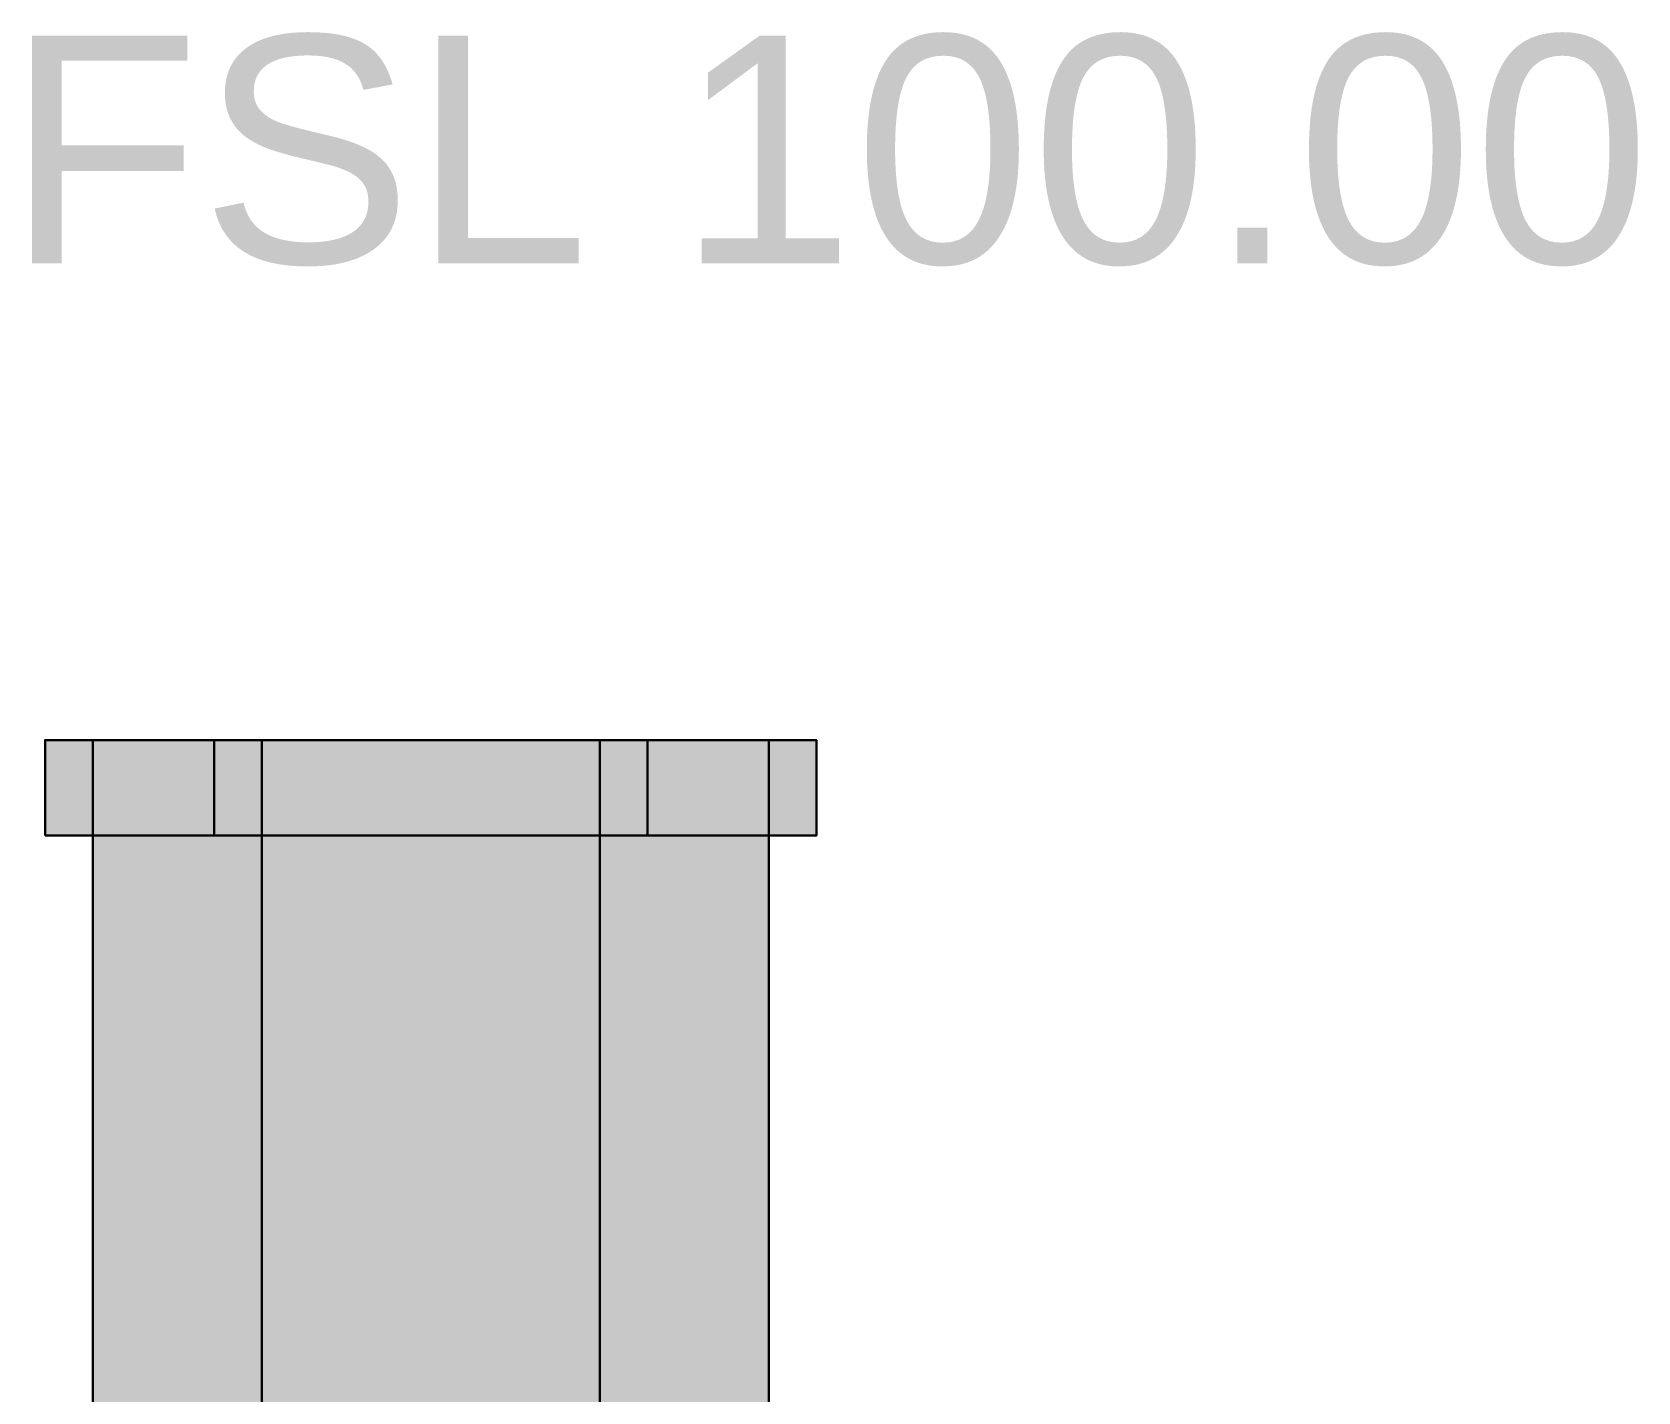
# Model space of a CAD drawing. Header units: millimetres. Extents: x -6738 to 17974, y -5396 to 4356.
# Drawn here: x 1356 to 2781, y 2421 to 3628 of the extents above; entities that cross this region are included whole.
import ezdxf

# ---------------------------------------------------------------- set-up
doc = ezdxf.new("R2010")
doc.units = ezdxf.units.MM
doc.layers.add('ANNOTATIONS', color=7, linetype='Continuous')
doc.layers.add('MANHOLES', color=7, linetype='Continuous')
doc.styles.add('ARIAL', font='arial.ttf')

msp = doc.modelspace()

# ---------------------------------------------------------------- linework, layer by layer
at = {"layer": 'MANHOLES', "lineweight": 30}
for points in [[(1367.3, 2915.3), (2051.9, 2915.3), (2051.9, 3000), (1367.3, 3000)], [(1409.6, 1560), (2009.6, 1560), (2009.6, 3000), (1409.6, 3000)], [(1517.3, 2915.3), (1901.9, 2915.3), (1901.9, 3000), (1517.3, 3000)], [(1559.6, 1560), (1859.6, 1560), (1859.6, 3000), (1559.6, 3000)]]:
    msp.add_lwpolyline(points, close=True, dxfattribs=at)
at = {"layer": 'MANHOLES', "true_color": 0x737373}
for points in [[(1367.3, 2915.3), (2051.9, 2915.3), (1367.3, 3000), (2051.9, 3000)], [(1517.3, 2915.3), (1901.9, 2915.3), (1517.3, 3000), (1901.9, 3000)]]:
    msp.add_solid(points, dxfattribs=at)
at = {"layer": 'MANHOLES', "true_color": 0xb8b8b8}
for points in [[(1409.6, 1560), (2009.6, 1560), (1409.6, 3000), (2009.6, 3000)], [(1559.6, 1560), (1859.6, 1560), (1559.6, 3000), (1859.6, 3000)]]:
    msp.add_solid(points, dxfattribs=at)

# ---------------------------------------------------------------- texts
at = {"layer": 'ANNOTATIONS', "style": 'ARIAL'}
msp.add_text('FSL 100.00', height=202.07, dxfattribs=at).set_placement((1332.6, 3423.3))

doc.saveas('drawing.dxf')
